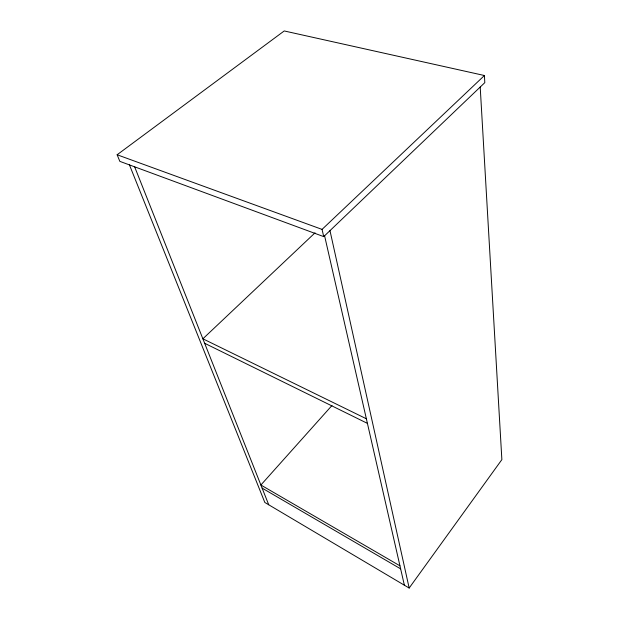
<?xml version="1.0" encoding="UTF-8"?>
<svg xmlns="http://www.w3.org/2000/svg" width="619" height="619" viewBox="0 0 619 619"><rect width="100%" height="100%" fill="white"/><g stroke="black" fill="none" stroke-linecap="round" stroke-linejoin="round"><path stroke-width="0.93" d="M129.371 164.708L264.824 502.466L409.167 588.05L501.87 459.623L480.205 87.047M331.977 405.491L260.885 485.017L399.944 565.828M323.722 236.62L484.801 82.652L484.422 75.518L284.222 30.95L117.13 154.758L119.831 161.358L323.722 236.62L322.058 229.394L117.13 154.758M322.058 229.394L484.422 75.518M315.032 232.829L202.877 338.802L366.371 418.777M204.649 343.274L367.415 423.373M262.116 488.105L400.64 568.861M134.555 166.612L268.731 504.779M324.534 235.568L404.369 585.203M329.981 230.632L409.167 588.05"/></g></svg>
